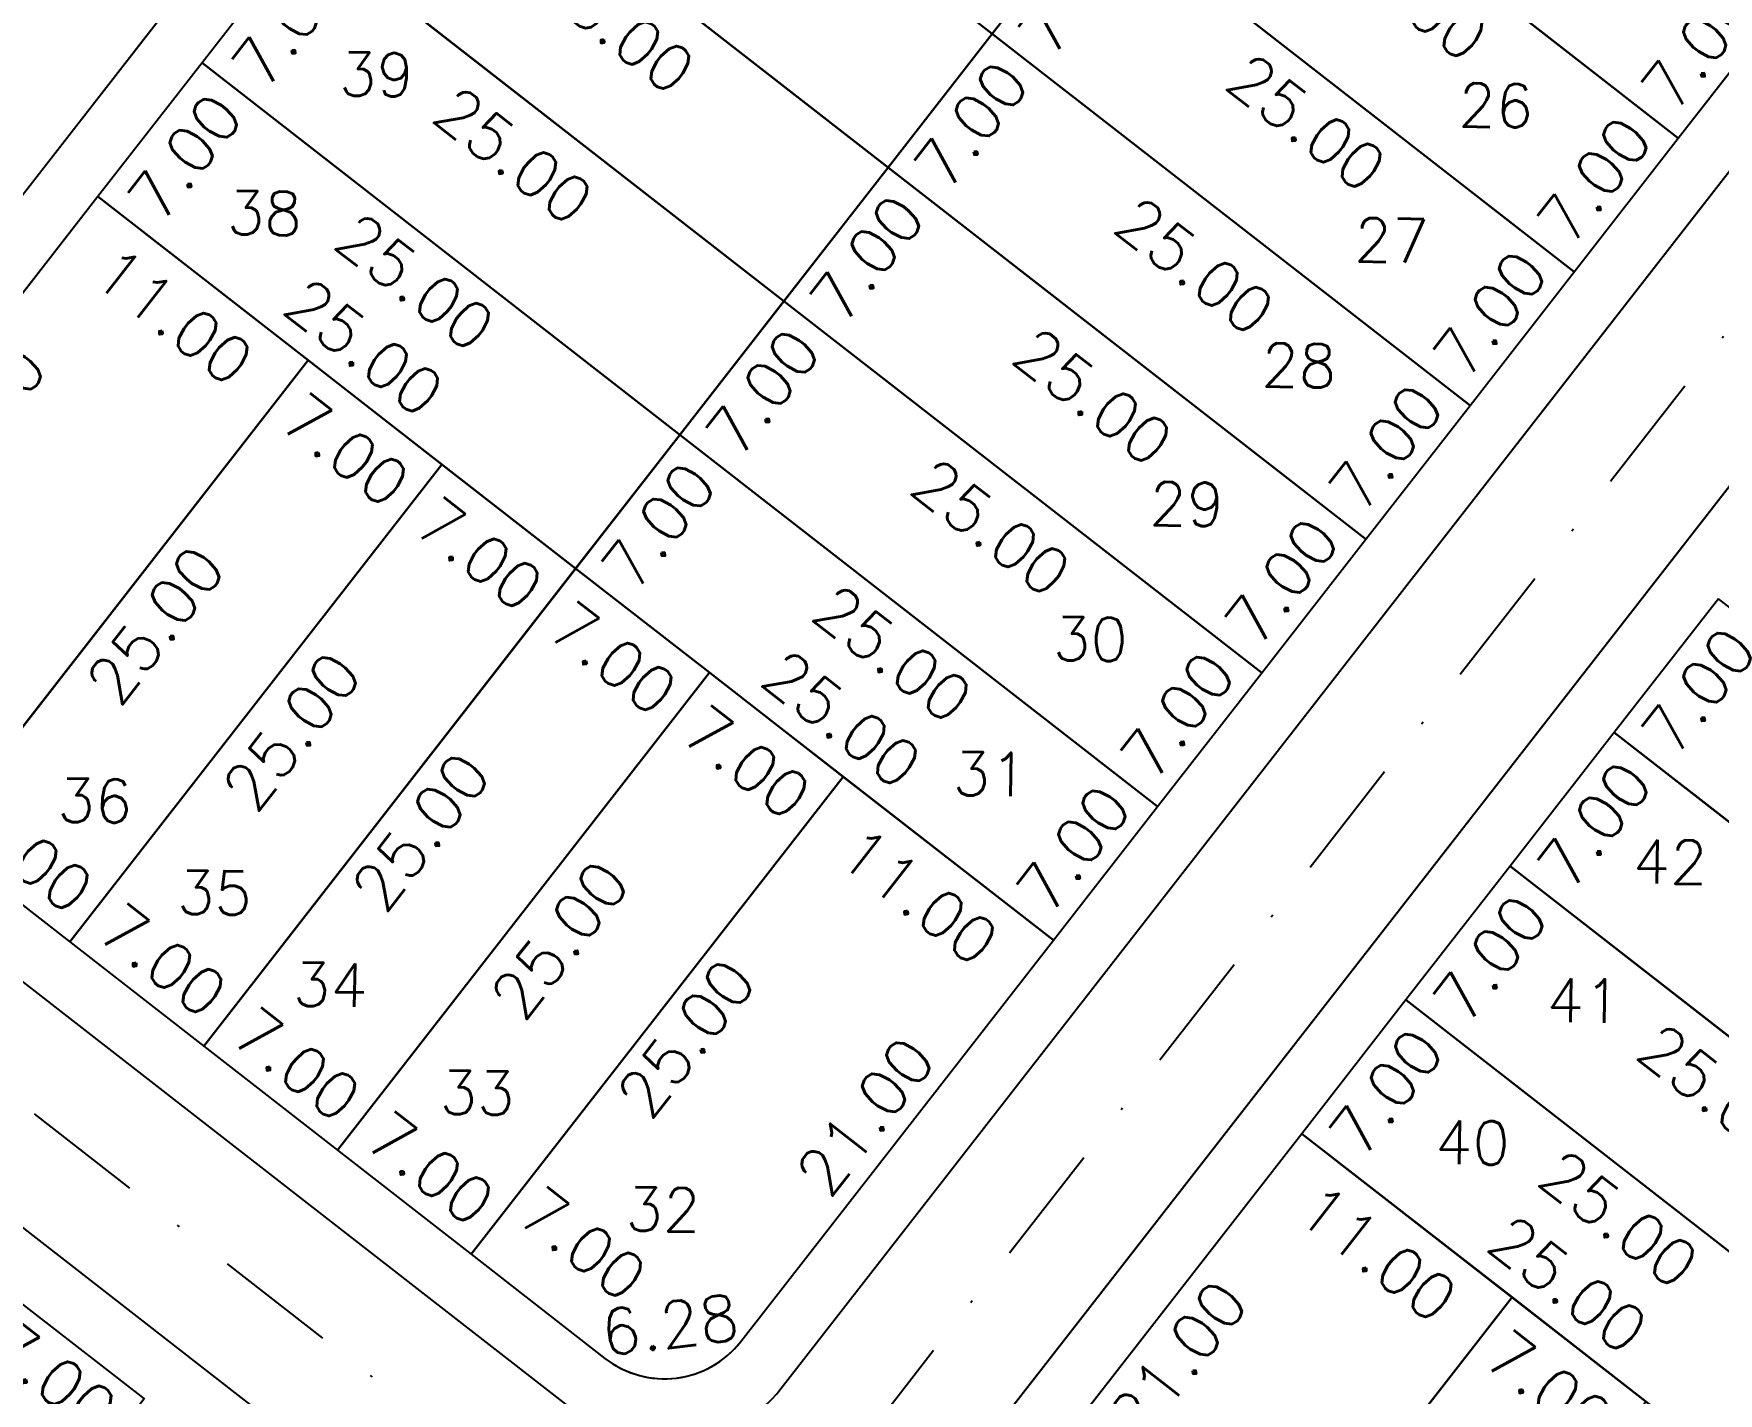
# Model space of a CAD drawing. Header units: millimetres. Extents: x -4430026 to 4783824, y 584 to 9593110.
# Drawn here: x 1955 to 2024.5, y 1164 to 1220.1 of the extents above; entities that cross this region are included whole.
import ezdxf
from ezdxf.enums import TextEntityAlignment as Align

# ---------------------------------------------------------------- set-up
doc = ezdxf.new("R2010")
doc.units = ezdxf.units.MM
doc.linetypes.add('CONTINUO', pattern=[0])
doc.linetypes.add('DASHDOT', pattern=[1, 0.5, -0.25, 0, -0.25])
for name, color, linetype in [('Calçada', 1, 'Continuous'), ('Cota', 8, 'Continuous'), ('Cota Curvas', 2, 'Continuous'), ('EIXO DAS VIAS', 252, 'DASHDOT'), ('Lotes', 2, 'Continuous'), ('Numero de lotes', 5, 'Continuous'), ('Área Verde Geral', 98, 'Continuous')]:
    doc.layers.add(name, color=color, linetype=linetype)
doc.styles.add('arcad1', font='romans.shx')
doc.styles.add('ROMANS', font='romans.shx')
doc.dimstyles.new('BOLA100', dxfattribs={"dimscale": 0, "dimtxt": 1.9, "dimasz": 0.18, "dimexe": 0.18, "dimexo": 0.063, "dimgap": 0, "dimtad": 1, "dimzin": 4, "dimdsep": 46, "dimtxsty": 'ROMANS', "dimcen": 0.09, "dimse1": 1, "dimse2": 1, "dimsd1": 1, "dimsd2": 1, "dimclrt": 256, "dimaunit": 1, "dimadec": 4, "dimazin": 0, "dimtfac": 1.2, "dimtix": 1, "dimtmove": 2, "dimatfit": 3, "dimfxl": 1, "dimtvp": 2, "dimtolj": 1, "dimtzin": 4, "dimarcsym": 0})

# ---------------------------------------------------------------- blocks, each defined once
blk = doc.blocks.new('*D2548')
at = {"layer": 'DEFPOINTS', "color": 0}
for p in [(2007.341, 1174.705), (2009.429, 1173.079), (1994.439, 1158.136)]:
    blk.add_point(p, dxfattribs=at)
at = {"layer": 'Cota', "insert": (2002.229, 1165.378), "char_height": 1.9, "attachment_point": 5, "rotation": 52.09358, "style": 'ROMANS'}
blk.add_mtext('\\A1;21.00', dxfattribs=at)
blk = doc.blocks.new('*D2549')
at = {"layer": 'DEFPOINTS', "color": 0}
for p in [(2016.02, 1167.947), (2018.14, 1166.296), (2000.66, 1148.221)]:
    blk.add_point(p, dxfattribs=at)
at = {"layer": 'Cota', "insert": (2009.711, 1157.017), "char_height": 1.9, "attachment_point": 5, "rotation": 52.09358, "style": 'ROMANS'}
blk.add_mtext('\\A1;25.00', dxfattribs=at)
blk = doc.blocks.new('*D2611')
at = {"layer": 'DEFPOINTS', "color": 0}
for p in [(2011.641, 1180.228), (2013.73, 1178.602), (2007.341, 1174.705)]:
    blk.add_point(p, dxfattribs=at)
at = {"layer": 'Cota', "insert": (2010.83, 1176.424), "char_height": 1.9, "attachment_point": 5, "rotation": 52.09358, "style": 'ROMANS'}
blk.add_mtext('\\A1;7.00', dxfattribs=at)
blk = doc.blocks.new('*D2612')
at = {"layer": 'DEFPOINTS', "color": 0}
for p in [(2015.942, 1185.751), (2018.03, 1184.125), (2011.641, 1180.228)]:
    blk.add_point(p, dxfattribs=at)
at = {"layer": 'Cota', "insert": (2015.13, 1181.947), "char_height": 1.9, "attachment_point": 5, "rotation": 52.09358, "style": 'ROMANS'}
blk.add_mtext('\\A1;7.00', dxfattribs=at)
blk = doc.blocks.new('*D2613')
at = {"layer": 'DEFPOINTS', "color": 0}
for p in [(2020.242, 1191.274), (2022.331, 1189.648), (2015.942, 1185.751)]:
    blk.add_point(p, dxfattribs=at)
at = {"layer": 'Cota', "insert": (2019.431, 1187.47), "char_height": 1.9, "attachment_point": 5, "rotation": 52.09358, "style": 'ROMANS'}
blk.add_mtext('\\A1;7.00', dxfattribs=at)
blk = doc.blocks.new('*D2614')
at = {"layer": 'DEFPOINTS', "color": 0}
for p in [(2024.543, 1196.797), (2026.631, 1195.171), (2020.242, 1191.274)]:
    blk.add_point(p, dxfattribs=at)
at = {"layer": 'Cota', "insert": (2023.732, 1192.993), "char_height": 1.9, "attachment_point": 5, "rotation": 52.09358, "style": 'ROMANS'}
blk.add_mtext('\\A1;7.00', dxfattribs=at)
blk = doc.blocks.new('*D2666')
at = {"layer": 'DEFPOINTS', "color": 0}
for p in [(1954.012, 1168.069), (1956.245, 1166.33), (1938.652, 1148.343)]:
    blk.add_point(p, dxfattribs=at)
at = {"layer": 'Cota', "insert": (1947.815, 1157.051), "char_height": 1.9, "attachment_point": 5, "rotation": 52.09358, "style": 'ROMANS'}
blk.add_mtext('\\A1;25.00', dxfattribs=at)
blk = doc.blocks.new('*D2681')
at = {"layer": 'DEFPOINTS', "color": 0}
for p in [(1957.633, 1213.411), (1959.83, 1211.7), (1944.731, 1196.841)]:
    blk.add_point(p, dxfattribs=at)
at = {"layer": 'Cota', "insert": (1952.629, 1203.999), "char_height": 1.9, "attachment_point": 5, "rotation": 52.09358, "style": 'ROMANS'}
blk.add_mtext('\\A1;21.00', dxfattribs=at)
blk = doc.blocks.new('*D2682')
at = {"layer": 'DEFPOINTS', "color": 0}
for p in [(1966.312, 1206.652), (1968.433, 1205.001), (1950.952, 1186.927)]:
    blk.add_point(p, dxfattribs=at)
at = {"layer": 'Cota', "insert": (1960.004, 1195.722), "char_height": 1.9, "attachment_point": 5, "rotation": 52.09358, "style": 'ROMANS'}
blk.add_mtext('\\A1;25.00', dxfattribs=at)
blk = doc.blocks.new('*D2683')
at = {"layer": 'DEFPOINTS', "color": 0}
for p in [(1971.835, 1202.352), (1974.066, 1200.615), (1956.476, 1182.626)]:
    blk.add_point(p, dxfattribs=at)
at = {"layer": 'Cota', "insert": (1965.637, 1191.336), "char_height": 1.9, "attachment_point": 5, "rotation": 52.09358, "style": 'ROMANS'}
blk.add_mtext('\\A1;25.00', dxfattribs=at)
blk = doc.blocks.new('*D2684')
at = {"layer": 'DEFPOINTS', "color": 0}
for p in [(1977.358, 1198.051), (1979.392, 1196.468), (1961.999, 1178.326)]:
    blk.add_point(p, dxfattribs=at)
at = {"layer": 'Cota', "insert": (1970.962, 1187.189), "char_height": 1.9, "attachment_point": 5, "rotation": 52.09358, "style": 'ROMANS'}
blk.add_mtext('\\A1;25.00', dxfattribs=at)
blk = doc.blocks.new('*D2685')
at = {"layer": 'DEFPOINTS', "color": 0}
for p in [(1982.881, 1193.751), (1985.127, 1192.002), (1967.522, 1174.025)]:
    blk.add_point(p, dxfattribs=at)
at = {"layer": 'Cota', "insert": (1976.698, 1182.723), "char_height": 1.9, "attachment_point": 5, "rotation": 52.09358, "style": 'ROMANS'}
blk.add_mtext('\\A1;25.00', dxfattribs=at)
blk = doc.blocks.new('*D2686')
at = {"layer": 'DEFPOINTS', "color": 0}
for p in [(1988.404, 1189.45), (1990.35, 1187.934), (1973.045, 1169.725)]:
    blk.add_point(p, dxfattribs=at)
at = {"layer": 'Cota', "insert": (1981.921, 1178.655), "char_height": 1.9, "attachment_point": 5, "rotation": 52.09358, "style": 'ROMANS'}
blk.add_mtext('\\A1;25.00', dxfattribs=at)
blk = doc.blocks.new('*D2687')
at = {"layer": 'DEFPOINTS', "color": 0}
for p in [(1996.52, 1183.131), (1997.083, 1182.692), (1984.181, 1166.123)]:
    blk.add_point(p, dxfattribs=at)
at = {"layer": 'Cota', "insert": (1989.319, 1175.43), "char_height": 1.9, "attachment_point": 5, "rotation": 52.09358, "style": 'ROMANS'}
blk.add_mtext('\\A1;21.00', dxfattribs=at)
blk = doc.blocks.new('*D2688')
at = {"layer": 'DEFPOINTS', "color": 0}
for p in [(2000.821, 1188.654), (2001.384, 1188.215), (1997.083, 1182.692)]:
    blk.add_point(p, dxfattribs=at)
at = {"layer": 'Cota', "insert": (1997.921, 1186.476), "char_height": 1.9, "attachment_point": 5, "rotation": 52.09358, "style": 'ROMANS'}
blk.add_mtext('\\A1;7.00', dxfattribs=at)
blk = doc.blocks.new('*D2689')
at = {"layer": 'DEFPOINTS', "color": 0}
for p in [(2005.121, 1194.177), (2005.685, 1193.738), (2001.384, 1188.215)]:
    blk.add_point(p, dxfattribs=at)
at = {"layer": 'Cota', "insert": (2002.221, 1191.999), "char_height": 1.9, "attachment_point": 5, "rotation": 52.09358, "style": 'ROMANS'}
blk.add_mtext('\\A1;7.00', dxfattribs=at)
blk = doc.blocks.new('*D2690')
at = {"layer": 'DEFPOINTS', "color": 0}
for p in [(2009.422, 1199.7), (2009.985, 1199.261), (2005.685, 1193.738)]:
    blk.add_point(p, dxfattribs=at)
at = {"layer": 'Cota', "insert": (2006.522, 1197.522), "char_height": 1.9, "attachment_point": 5, "rotation": 52.09358, "style": 'ROMANS'}
blk.add_mtext('\\A1;7.00', dxfattribs=at)
blk = doc.blocks.new('*D2691')
at = {"layer": 'DEFPOINTS', "color": 0}
for p in [(2013.722, 1205.223), (2014.286, 1204.784), (2009.985, 1199.261)]:
    blk.add_point(p, dxfattribs=at)
at = {"layer": 'Cota', "insert": (2010.823, 1203.045), "char_height": 1.9, "attachment_point": 5, "rotation": 52.09358, "style": 'ROMANS'}
blk.add_mtext('\\A1;7.00', dxfattribs=at)
blk = doc.blocks.new('*D2692')
at = {"layer": 'DEFPOINTS', "color": 0}
for p in [(2018.023, 1210.746), (2018.586, 1210.307), (2014.286, 1204.784)]:
    blk.add_point(p, dxfattribs=at)
at = {"layer": 'Cota', "insert": (2015.123, 1208.568), "char_height": 1.9, "attachment_point": 5, "rotation": 52.09358, "style": 'ROMANS'}
blk.add_mtext('\\A1;7.00', dxfattribs=at)
blk = doc.blocks.new('*D2693')
at = {"layer": 'DEFPOINTS', "color": 0}
for p in [(2022.324, 1216.269), (2022.887, 1215.83), (2018.586, 1210.307)]:
    blk.add_point(p, dxfattribs=at)
at = {"layer": 'Cota', "insert": (2019.424, 1214.091), "char_height": 1.9, "attachment_point": 5, "rotation": 52.09358, "style": 'ROMANS'}
blk.add_mtext('\\A1;7.00', dxfattribs=at)
blk = doc.blocks.new('*D2694')
at = {"layer": 'DEFPOINTS', "color": 0}
for p in [(2026.624, 1221.792), (2027.188, 1221.354), (2022.887, 1215.83)]:
    blk.add_point(p, dxfattribs=at)
at = {"layer": 'Cota', "insert": (2023.724, 1219.614), "char_height": 1.9, "attachment_point": 5, "rotation": 52.09358, "style": 'ROMANS'}
blk.add_mtext('\\A1;7.00', dxfattribs=at)
blk = doc.blocks.new('*D2713')
at = {"layer": 'DEFPOINTS', "color": 0}
for p in [(1981.659, 1203.574), (1983.692, 1201.991), (1977.358, 1198.051)]:
    blk.add_point(p, dxfattribs=at)
at = {"layer": 'Cota', "insert": (1980.792, 1199.813), "char_height": 1.9, "attachment_point": 5, "rotation": 52.09358, "style": 'ROMANS'}
blk.add_mtext('\\A1;7.00', dxfattribs=at)
blk = doc.blocks.new('*D2714')
at = {"layer": 'DEFPOINTS', "color": 0}
for p in [(1985.959, 1209.097), (1987.993, 1207.514), (1981.659, 1203.574)]:
    blk.add_point(p, dxfattribs=at)
at = {"layer": 'Cota', "insert": (1985.093, 1205.336), "char_height": 1.9, "attachment_point": 5, "rotation": 52.09358, "style": 'ROMANS'}
blk.add_mtext('\\A1;7.00', dxfattribs=at)
blk = doc.blocks.new('*D2715')
at = {"layer": 'DEFPOINTS', "color": 0}
for p in [(1990.26, 1214.621), (1992.293, 1213.037), (1985.959, 1209.097)]:
    blk.add_point(p, dxfattribs=at)
at = {"layer": 'Cota', "insert": (1989.394, 1210.859), "char_height": 1.9, "attachment_point": 5, "rotation": 52.09358, "style": 'ROMANS'}
blk.add_mtext('\\A1;7.00', dxfattribs=at)
blk = doc.blocks.new('*D2716')
at = {"layer": 'DEFPOINTS', "color": 0}
for p in [(1994.56, 1220.144), (1996.594, 1218.56), (1990.26, 1214.621)]:
    blk.add_point(p, dxfattribs=at)
at = {"layer": 'Cota', "insert": (1993.694, 1216.382), "char_height": 1.9, "attachment_point": 5, "rotation": 52.09358, "style": 'ROMANS'}
blk.add_mtext('\\A1;7.00', dxfattribs=at)
blk = doc.blocks.new('*D2717')
at = {"layer": 'DEFPOINTS', "color": 0}
for p in [(1998.861, 1225.667), (2000.895, 1224.083), (1994.56, 1220.144)]:
    blk.add_point(p, dxfattribs=at)
at = {"layer": 'Cota', "insert": (1997.995, 1221.905), "char_height": 1.9, "attachment_point": 5, "rotation": 52.09358, "style": 'ROMANS'}
blk.add_mtext('\\A1;7.00', dxfattribs=at)
blk = doc.blocks.new('*D2739')
at = {"layer": 'DEFPOINTS', "color": 0}
for p in [(1961.933, 1218.934), (1964.13, 1217.223), (1957.633, 1213.411)]:
    blk.add_point(p, dxfattribs=at)
at = {"layer": 'Cota', "insert": (1961.23, 1215.045), "char_height": 1.9, "attachment_point": 5, "rotation": 52.09358, "style": 'ROMANS'}
blk.add_mtext('\\A1;7.00', dxfattribs=at)
blk = doc.blocks.new('*D2740')
at = {"layer": 'DEFPOINTS', "color": 0}
for p in [(1966.234, 1224.457), (1968.431, 1222.746), (1961.933, 1218.934)]:
    blk.add_point(p, dxfattribs=at)
at = {"layer": 'Cota', "insert": (1965.531, 1220.568), "char_height": 1.9, "attachment_point": 5, "rotation": 52.09358, "style": 'ROMANS'}
blk.add_mtext('\\A1;7.00', dxfattribs=at)
blk = doc.blocks.new('*D2929')
at = {"layer": 'DEFPOINTS', "color": 0}
for p in [(1954.012, 1168.069), (1959.535, 1163.768), (1957.968, 1161.756)]:
    blk.add_point(p, dxfattribs=at)
at = {"layer": 'Cota', "insert": (1955.79, 1164.656), "char_height": 1.9, "attachment_point": 5, "rotation": 322.09358, "style": 'ROMANS'}
blk.add_mtext('\\A1;7.00', dxfattribs=at)
blk = doc.blocks.new('*D3899')
at = {"layer": 'DEFPOINTS', "color": 0}
for p in [(1968.021, 1174.667), (1967.522, 1174.025), (1973.045, 1169.725)]:
    blk.add_point(p, dxfattribs=at)
at = {"layer": 'Cota', "insert": (1971.367, 1173.266), "char_height": 1.9, "attachment_point": 5, "rotation": 322.09358, "style": 'ROMANS'}
blk.add_mtext('\\A1;7.00', dxfattribs=at)
blk = doc.blocks.new('*D3900')
at = {"layer": 'DEFPOINTS', "color": 0}
for p in [(1961.999, 1178.326), (1962.498, 1178.967), (1967.522, 1174.025)]:
    blk.add_point(p, dxfattribs=at)
at = {"layer": 'Cota', "insert": (1965.843, 1177.567), "char_height": 1.9, "attachment_point": 5, "rotation": 322.09358, "style": 'ROMANS'}
blk.add_mtext('\\A1;7.00', dxfattribs=at)
blk = doc.blocks.new('*D3901')
at = {"layer": 'DEFPOINTS', "color": 0}
for p in [(1956.975, 1183.268), (1956.476, 1182.626), (1961.999, 1178.326)]:
    blk.add_point(p, dxfattribs=at)
at = {"layer": 'Cota', "insert": (1960.32, 1181.867), "char_height": 1.9, "attachment_point": 5, "rotation": 322.09358, "style": 'ROMANS'}
blk.add_mtext('\\A1;7.00', dxfattribs=at)
blk = doc.blocks.new('*D3902')
at = {"layer": 'DEFPOINTS', "color": 0}
for p in [(1951.452, 1187.569), (1950.952, 1186.927), (1956.476, 1182.626)]:
    blk.add_point(p, dxfattribs=at)
at = {"layer": 'Cota', "insert": (1954.797, 1186.168), "char_height": 1.9, "attachment_point": 5, "rotation": 322.09358, "style": 'ROMANS'}
blk.add_mtext('\\A1;7.00', dxfattribs=at)
blk = doc.blocks.new('*D3918')
at = {"layer": 'DEFPOINTS', "color": 0}
for p in [(2016.02, 1167.947), (2014.224, 1165.64), (2021.543, 1163.646)]:
    blk.add_point(p, dxfattribs=at)
at = {"layer": 'Cota', "insert": (2017.569, 1164.239), "char_height": 1.9, "attachment_point": 5, "rotation": 322.09358, "style": 'ROMANS'}
blk.add_mtext('\\A1;7.00', dxfattribs=at)
blk = doc.blocks.new('*D3919')
at = {"layer": 'DEFPOINTS', "color": 0}
for p in [(2007.341, 1174.705), (2005.544, 1172.398), (2016.02, 1167.947)]:
    blk.add_point(p, dxfattribs=at)
at = {"layer": 'Cota', "insert": (2010.468, 1169.769), "char_height": 1.9, "attachment_point": 5, "rotation": 322.09358, "style": 'ROMANS'}
blk.add_mtext('\\A1;11.00', dxfattribs=at)
blk = doc.blocks.new('*D3920')
at = {"layer": 'DEFPOINTS', "color": 0}
for p in [(1988.404, 1189.45), (1986.608, 1187.143), (1997.083, 1182.692)]:
    blk.add_point(p, dxfattribs=at)
at = {"layer": 'Cota', "insert": (1991.531, 1184.514), "char_height": 1.9, "attachment_point": 5, "rotation": 322.09358, "style": 'ROMANS'}
blk.add_mtext('\\A1;11.00', dxfattribs=at)
blk = doc.blocks.new('*D3921')
at = {"layer": 'DEFPOINTS', "color": 0}
for p in [(1982.881, 1193.751), (1981.085, 1191.444), (1988.404, 1189.45)]:
    blk.add_point(p, dxfattribs=at)
at = {"layer": 'Cota', "insert": (1984.43, 1190.043), "char_height": 1.9, "attachment_point": 5, "rotation": 322.09358, "style": 'ROMANS'}
blk.add_mtext('\\A1;7.00', dxfattribs=at)
blk = doc.blocks.new('*D3922')
at = {"layer": 'DEFPOINTS', "color": 0}
for p in [(1977.358, 1198.051), (1975.562, 1195.744), (1982.881, 1193.751)]:
    blk.add_point(p, dxfattribs=at)
at = {"layer": 'Cota', "insert": (1978.907, 1194.344), "char_height": 1.9, "attachment_point": 5, "rotation": 322.09358, "style": 'ROMANS'}
blk.add_mtext('\\A1;7.00', dxfattribs=at)
blk = doc.blocks.new('*D3923')
at = {"layer": 'DEFPOINTS', "color": 0}
for p in [(1971.835, 1202.352), (1970.039, 1200.045), (1977.358, 1198.051)]:
    blk.add_point(p, dxfattribs=at)
at = {"layer": 'Cota', "insert": (1973.384, 1198.644), "char_height": 1.9, "attachment_point": 5, "rotation": 322.09358, "style": 'ROMANS'}
blk.add_mtext('\\A1;7.00', dxfattribs=at)
blk = doc.blocks.new('*D3924')
at = {"layer": 'DEFPOINTS', "color": 0}
for p in [(1966.312, 1206.652), (1964.516, 1204.346), (1971.835, 1202.352)]:
    blk.add_point(p, dxfattribs=at)
at = {"layer": 'Cota', "insert": (1967.861, 1202.945), "char_height": 1.9, "attachment_point": 5, "rotation": 322.09358, "style": 'ROMANS'}
blk.add_mtext('\\A1;7.00', dxfattribs=at)
blk = doc.blocks.new('*D3925')
at = {"layer": 'DEFPOINTS', "color": 0}
for p in [(1957.633, 1213.411), (1955.836, 1211.104), (1966.312, 1206.652)]:
    blk.add_point(p, dxfattribs=at)
at = {"layer": 'Cota', "insert": (1960.76, 1208.474), "char_height": 1.9, "attachment_point": 5, "rotation": 322.09358, "style": 'ROMANS'}
blk.add_mtext('\\A1;11.00', dxfattribs=at)
blk = doc.blocks.new('*D3934')
at = {"layer": 'DEFPOINTS', "color": 0}
for p in [(2007.888, 1175.408), (2007.341, 1174.705), (2027.066, 1159.346)]:
    blk.add_point(p, dxfattribs=at)
at = {"layer": 'Cota', "insert": (2018.334, 1168.478), "char_height": 1.9, "attachment_point": 5, "rotation": 322.09358, "style": 'ROMANS'}
blk.add_mtext('\\A1;25.00', dxfattribs=at)
blk = doc.blocks.new('*D3935')
at = {"layer": 'DEFPOINTS', "color": 0}
for p in [(1977.905, 1198.754), (1977.358, 1198.051), (1997.083, 1182.692)]:
    blk.add_point(p, dxfattribs=at)
at = {"layer": 'Cota', "insert": (1988.352, 1191.824), "char_height": 1.9, "attachment_point": 5, "rotation": 322.09358, "style": 'ROMANS'}
blk.add_mtext('\\A1;25.00', dxfattribs=at)
blk = doc.blocks.new('*D3936')
at = {"layer": 'DEFPOINTS', "color": 0}
for p in [(1958.18, 1214.114), (1957.633, 1213.411), (1977.358, 1198.051)]:
    blk.add_point(p, dxfattribs=at)
at = {"layer": 'Cota', "insert": (1968.626, 1207.184), "char_height": 1.9, "attachment_point": 5, "rotation": 322.09358, "style": 'ROMANS'}
blk.add_mtext('\\A1;25.00', dxfattribs=at)
blk = doc.blocks.new('*D3941')
at = {"layer": 'DEFPOINTS', "color": 0}
for p in [(2011.641, 1180.228), (2009.989, 1178.107), (2031.367, 1164.869)]:
    blk.add_point(p, dxfattribs=at)
at = {"layer": 'Cota', "insert": (2020.436, 1171.177), "char_height": 1.9, "attachment_point": 5, "rotation": 322.09358, "style": 'ROMANS'}
blk.add_mtext('\\A1;25.00', dxfattribs=at)
blk = doc.blocks.new('*D3942')
at = {"layer": 'DEFPOINTS', "color": 0}
for p in [(1981.659, 1203.574), (1980.007, 1201.453), (2001.384, 1188.215)]:
    blk.add_point(p, dxfattribs=at)
at = {"layer": 'Cota', "insert": (1990.453, 1194.523), "char_height": 1.9, "attachment_point": 5, "rotation": 322.09358, "style": 'ROMANS'}
blk.add_mtext('\\A1;25.00', dxfattribs=at)
blk = doc.blocks.new('*D3943')
at = {"layer": 'DEFPOINTS', "color": 0}
for p in [(1961.933, 1218.934), (1960.281, 1216.812), (1981.659, 1203.574)]:
    blk.add_point(p, dxfattribs=at)
at = {"layer": 'Cota', "insert": (1970.728, 1209.882), "char_height": 1.9, "attachment_point": 5, "rotation": 322.09358, "style": 'ROMANS'}
blk.add_mtext('\\A1;25.00', dxfattribs=at)
blk = doc.blocks.new('*D3948')
at = {"layer": 'DEFPOINTS', "color": 0}
for p in [(2015.942, 1185.751), (2014.056, 1183.329), (2035.667, 1170.392)]:
    blk.add_point(p, dxfattribs=at)
at = {"layer": 'Cota', "insert": (2024.502, 1176.399), "char_height": 1.9, "attachment_point": 5, "rotation": 322.09358, "style": 'ROMANS'}
blk.add_mtext('\\A1;25.00', dxfattribs=at)
blk = doc.blocks.new('*D3949')
at = {"layer": 'DEFPOINTS', "color": 0}
for p in [(1985.959, 1209.097), (1984.073, 1206.675), (2005.685, 1193.738)]:
    blk.add_point(p, dxfattribs=at)
at = {"layer": 'Cota', "insert": (1994.52, 1199.745), "char_height": 1.9, "attachment_point": 5, "rotation": 322.09358, "style": 'ROMANS'}
blk.add_mtext('\\A1;25.00', dxfattribs=at)
blk = doc.blocks.new('*D3950')
at = {"layer": 'DEFPOINTS', "color": 0}
for p in [(1966.234, 1224.457), (1964.348, 1222.035), (1985.959, 1209.097)]:
    blk.add_point(p, dxfattribs=at)
at = {"layer": 'Cota', "insert": (1974.794, 1215.105), "char_height": 1.9, "attachment_point": 5, "rotation": 322.09358, "style": 'ROMANS'}
blk.add_mtext('\\A1;25.00', dxfattribs=at)
blk = doc.blocks.new('*D3955')
at = {"layer": 'DEFPOINTS', "color": 0}
for p in [(2020.242, 1191.274), (2018.26, 1188.728), (2039.968, 1175.915)]:
    blk.add_point(p, dxfattribs=at)
at = {"layer": 'Cota', "insert": (2028.706, 1181.798), "char_height": 1.9, "attachment_point": 5, "rotation": 322.09358, "style": 'ROMANS'}
blk.add_mtext('\\A1;25.00', dxfattribs=at)
blk = doc.blocks.new('*D3956')
at = {"layer": 'DEFPOINTS', "color": 0}
for p in [(1990.26, 1214.621), (1988.277, 1212.074), (2009.985, 1199.261)]:
    blk.add_point(p, dxfattribs=at)
at = {"layer": 'Cota', "insert": (1998.724, 1205.144), "char_height": 1.9, "attachment_point": 5, "rotation": 322.09358, "style": 'ROMANS'}
blk.add_mtext('\\A1;25.00', dxfattribs=at)
blk = doc.blocks.new('*D3957')
at = {"layer": 'DEFPOINTS', "color": 0}
for p in [(1970.534, 1229.98), (1968.552, 1227.434), (1990.26, 1214.621)]:
    blk.add_point(p, dxfattribs=at)
at = {"layer": 'Cota', "insert": (1978.998, 1220.504), "char_height": 1.9, "attachment_point": 5, "rotation": 322.09358, "style": 'ROMANS'}
blk.add_mtext('\\A1;25.00', dxfattribs=at)
blk = doc.blocks.new('*D3962')
at = {"layer": 'DEFPOINTS', "color": 0}
for p in [(2024.543, 1196.797), (2022.464, 1194.127), (2044.268, 1181.438)]:
    blk.add_point(p, dxfattribs=at)
at = {"layer": 'Cota', "insert": (2032.91, 1187.197), "char_height": 1.9, "attachment_point": 5, "rotation": 322.09358, "style": 'ROMANS'}
blk.add_mtext('\\A1;25.00', dxfattribs=at)
blk = doc.blocks.new('*D3963')
at = {"layer": 'DEFPOINTS', "color": 0}
for p in [(1994.56, 1220.144), (1992.481, 1217.473), (2014.286, 1204.784)]:
    blk.add_point(p, dxfattribs=at)
at = {"layer": 'Cota', "insert": (2002.927, 1210.543), "char_height": 1.9, "attachment_point": 5, "rotation": 322.09358, "style": 'ROMANS'}
blk.add_mtext('\\A1;25.00', dxfattribs=at)
blk = doc.blocks.new('*D3970')
at = {"layer": 'DEFPOINTS', "color": 0}
for p in [(1998.861, 1225.667), (1997.092, 1223.394), (2018.586, 1210.307)]:
    blk.add_point(p, dxfattribs=at)
at = {"layer": 'Cota', "insert": (2007.538, 1216.464), "char_height": 1.9, "attachment_point": 5, "rotation": 322.09358, "style": 'ROMANS'}
blk.add_mtext('\\A1;25.00', dxfattribs=at)
blk = doc.blocks.new('*D3977')
at = {"layer": 'DEFPOINTS', "color": 0}
for p in [(2003.162, 1231.19), (2001.296, 1228.793), (2022.887, 1215.83)]:
    blk.add_point(p, dxfattribs=at)
at = {"layer": 'Cota', "insert": (2011.742, 1221.863), "char_height": 1.9, "attachment_point": 5, "rotation": 322.09358, "style": 'ROMANS'}
blk.add_mtext('\\A1;25.00', dxfattribs=at)
blk = doc.blocks.new('*D7365')
at = {"layer": 'DEFPOINTS', "color": 0}
for p in [(1974.304, 1171.553), (1973.805, 1170.912), (1979.328, 1166.611)]:
    blk.add_point(p, dxfattribs=at)
at = {"layer": 'Cota', "insert": (1977.65, 1170.153), "char_height": 1.9, "attachment_point": 5, "rotation": 322.09358, "style": 'ROMANS'}
blk.add_mtext('\\A1;7.00', dxfattribs=at)

msp = doc.modelspace()

# ---------------------------------------------------------------- hatches: boundary and pattern name
at = {"layer": 'Área Verde Geral'}
h = msp.add_hatch(dxfattribs=at)
h.set_pattern_fill('ANSI37', color=256, scale=0.3, angle=24.82082, style=0)
h.set_pattern_definition([(69.82082076, (-350710.31295, -9590084.73025), (-0.894034063135, 0.32857167248), []), (159.82082076, (-350710.31295, -9590084.73025), (-0.32857167248, -0.894034063135), [])])
edge = h.paths.add_edge_path()
edge.add_arc((1861.562, 1234.994), 4, 359.70531, 412.09358)
edge.add_line((1864.02, 1238.15), (1765.654, 1314.743))
edge.add_arc((1739.476, 1280.231), 43.318, 52.8195, 53.53387)
edge.add_arc((1741.08, 1283.174), 40, 52.09358, 52.87597, ccw=False)
edge.add_arc((1741.08, 1283.174), 40, 52.09358, 52.87597)
edge.add_arc((1739.476, 1280.231), 43.318, 53.53387, 69.28578)
edge.add_arc((1741.08, 1283.174), 40, 69.94368, 89.93581)
edge.add_arc((1741.601, 1286.125), 37.052, 90.70851, 90.7367, ccw=False)
edge.add_line((1741.143, 1323.174), (1697.985, 1323.396))
edge.add_line((1697.985, 1323.396), (1694.053, 1315.273))
edge.add_line((1694.053, 1315.273), (1807.75, 1178.603))
edge.add_line((1807.75, 1178.603), (1894.98, 896.706))
edge.add_line((1894.98, 896.706), (1950.571, 824.298))
edge.add_line((1950.571, 824.298), (2017.449, 783.626))
edge.add_line((2017.449, 783.626), (2115.572, 797.537))
edge.add_line((2115.572, 797.537), (2114.466, 803.658))
edge.add_arc((2002.777, 783.463), 113.5, 10.24925, 52.09372)
edge.add_line((2072.508, 873.016), (2072.508, 873.016))
edge.add_line((2072.508, 873.016), (1944.686, 972.546))
edge.add_arc((2071.554, 1135.477), 206.5, 185.8906, 232.09358, ccw=False)
edge.add_arc((2071.553, 1135.486), 206.5, 179.70531, 185.89309, ccw=False)
edge.add_line((1865.056, 1136.548), (1865.562, 1234.973))

# ---------------------------------------------------------------- linework, layer by layer
at = {"layer": 'Calçada', "lineweight": -3}
for p, q in [((2076.01, 1369.508), (1942.451, 1197.983)), ((2076.01, 1369.508), (1942.451, 1197.983)), ((1985.847, 1164.192), (2128.008, 1346.764)), ((1985.847, 1164.192), (2128.008, 1346.764)), ((2137.388, 1345.789), (1992.159, 1159.277)), ((2137.388, 1345.789), (1992.159, 1159.277))]:
    msp.add_line(p, q, dxfattribs=at)
for points in [[(2128.008, 1346.764, 0.494649), (2125.582, 1355.988, 0.024068), (2082.51, 1371.556, 0.311503), (2076.01, 1369.508), (1942.451, 1197.983, 0.414214), (1943.499, 1189.562), (1977.427, 1163.144, 0.414214), (1985.847, 1164.192)], [(2128.008, 1346.764, 0.494649), (2125.582, 1355.988, 0.024068), (2082.51, 1371.556, 0.311503), (2076.01, 1369.508), (1942.451, 1197.983, 0.414214), (1943.499, 1189.562), (1977.427, 1163.144, 0.414214), (1985.847, 1164.192)], [(2185.49, 1318.042, 0.452766), (2183.798, 1326.9, 0.023245), (2144.671, 1347.534, 0.350372), (2137.388, 1345.789), (1992.159, 1159.277, 0.414214), (1993.207, 1150.857), (2027.134, 1124.439, 0.414214), (2035.555, 1125.487)], [(2185.49, 1318.042, 0.452766), (2183.798, 1326.9, 0.023245), (2144.671, 1347.534, 0.350372), (2137.388, 1345.789), (1992.159, 1159.277, 0.414214), (1993.207, 1150.857), (2027.134, 1124.439, 0.414214), (2035.555, 1125.487)], [(1973.559, 1148.412, 0.414214), (1972.512, 1156.832), (1938.584, 1183.25, 0.414214), (1930.164, 1182.202), (1878.289, 1115.582, 0.199075), (1877.07, 1111.151, 0.071049), (1891.655, 1057.682, 0.569859), (1901.896, 1056.377)], [(1973.559, 1148.412, 0.414214), (1972.512, 1156.832), (1938.584, 1183.25, 0.414214), (1930.164, 1182.202), (1878.289, 1115.582, 0.199075), (1877.07, 1111.151, 0.071049), (1891.655, 1057.682, 0.569859), (1901.896, 1056.377)]]:
    msp.add_lwpolyline(points, format="xyb", close=True, dxfattribs=at)
at = {"layer": 'EIXO DAS VIAS', "ltscale": 10}
for q in [(2139.098, 1354.495, 103.708), (1933.151, 1192.55, 103.708)]:
    msp.add_line((1982.859, 1153.844, 103.708), q, dxfattribs=at)
at = {"layer": 'Lotes', "lineweight": -3}
for p, q in [((1961.999, 1178.326), (2100.745, 1356.512)), ((2022.887, 1215.83), (1983.436, 1246.549)), ((2018.586, 1210.307), (1979.136, 1241.026)), ((2014.286, 1204.784), (1974.835, 1235.503)), ((2009.985, 1199.261), (1970.534, 1229.98)), ((2005.685, 1193.738), (1966.234, 1224.457)), ((2001.384, 1188.215), (1961.933, 1218.934)), ((1997.083, 1182.692), (1957.633, 1213.411)), ((1966.312, 1206.652), (1950.952, 1186.927)), ((1971.835, 1202.352), (1956.476, 1182.626)), ((1982.881, 1193.751), (1967.522, 1174.025)), ((2059.693, 1160.556), (2020.242, 1191.274)), ((1988.404, 1189.45), (1973.045, 1169.725)), ((2055.393, 1155.033), (2015.942, 1185.751)), ((2051.092, 1149.509), (2011.641, 1180.228)), ((2046.791, 1143.986), (2007.341, 1174.705)), ((2016.02, 1167.947), (2000.66, 1148.221))]:
    msp.add_line(p, q, dxfattribs=at)
at = {"layer": 'Lotes', "linetype": 'CONTINUO', "lineweight": -3}
for p, q in [((2022.887, 1215.83), (2003.162, 1231.19)), ((2003.162, 1231.19), (2022.887, 1215.83)), ((1990.26, 1214.621), (1970.534, 1229.98)), ((1970.534, 1229.98), (1990.26, 1214.621)), ((2018.586, 1210.307), (1998.861, 1225.667)), ((1998.861, 1225.667), (2018.586, 1210.307)), ((1966.234, 1224.457), (1961.933, 1218.934)), ((1985.959, 1209.097), (1966.234, 1224.457)), ((1966.234, 1224.457), (1985.959, 1209.097)), ((2022.887, 1215.83), (2027.188, 1221.354)), ((1994.56, 1220.144), (1990.26, 1214.621)), ((1990.26, 1214.621), (1994.56, 1220.144)), ((2014.286, 1204.784), (1994.56, 1220.144)), ((1994.56, 1220.144), (2014.286, 1204.784)), ((1961.933, 1218.934), (1957.633, 1213.411)), ((1981.659, 1203.574), (1961.933, 1218.934)), ((1961.933, 1218.934), (1981.659, 1203.574)), ((2018.586, 1210.307), (2022.887, 1215.83)), ((1990.26, 1214.621), (1985.959, 1209.097)), ((1985.959, 1209.097), (1990.26, 1214.621)), ((2009.985, 1199.261), (1990.26, 1214.621)), ((1990.26, 1214.621), (2009.985, 1199.261)), ((1957.633, 1213.411), (1944.731, 1196.841)), ((1966.312, 1206.652), (1957.633, 1213.411)), ((1957.633, 1213.411), (1977.358, 1198.051)), ((2014.286, 1204.784), (2018.586, 1210.307)), ((1985.959, 1209.097), (1981.659, 1203.574)), ((1981.659, 1203.574), (1985.959, 1209.097)), ((2005.685, 1193.738), (1985.959, 1209.097)), ((1985.959, 1209.097), (2005.685, 1193.738)), ((1950.952, 1186.927), (1966.312, 1206.652)), ((1966.312, 1206.652), (1950.952, 1186.927)), ((1971.835, 1202.352), (1966.312, 1206.652)), ((2009.985, 1199.261), (2014.286, 1204.784)), ((1981.659, 1203.574), (1977.358, 1198.051)), ((1977.358, 1198.051), (1981.659, 1203.574)), ((2001.384, 1188.215), (1981.659, 1203.574)), ((1981.659, 1203.574), (2001.384, 1188.215)), ((1956.476, 1182.626), (1971.835, 1202.352)), ((1971.835, 1202.352), (1956.476, 1182.626)), ((1977.358, 1198.051), (1971.835, 1202.352)), ((2005.685, 1193.738), (2009.985, 1199.261)), ((1961.999, 1178.326), (1977.358, 1198.051)), ((1977.358, 1198.051), (1961.999, 1178.326)), ((1982.881, 1193.751), (1977.358, 1198.051)), ((1977.358, 1198.051), (1997.083, 1182.692)), ((2024.543, 1196.797), (2020.242, 1191.274)), ((1967.522, 1174.025), (1982.881, 1193.751)), ((1982.881, 1193.751), (1967.522, 1174.025)), ((1988.404, 1189.45), (1982.881, 1193.751)), ((2001.384, 1188.215), (2005.685, 1193.738)), ((2020.242, 1191.274), (2015.942, 1185.751)), ((2039.968, 1175.915), (2020.242, 1191.274)), ((2020.242, 1191.274), (2039.968, 1175.915)), ((1973.045, 1169.725), (1988.404, 1189.45)), ((1988.404, 1189.45), (1973.045, 1169.725)), ((1997.083, 1182.692), (1988.404, 1189.45)), ((1997.083, 1182.692), (2001.384, 1188.215)), ((1950.952, 1186.927), (1956.476, 1182.626)), ((2015.942, 1185.751), (2011.641, 1180.228)), ((2035.667, 1170.392), (2015.942, 1185.751)), ((2015.942, 1185.751), (2035.667, 1170.392)), ((1956.476, 1182.626), (1961.999, 1178.326)), ((1984.181, 1166.123), (1997.083, 1182.692)), ((2011.641, 1180.228), (2007.341, 1174.705)), ((2031.367, 1164.869), (2011.641, 1180.228)), ((2011.641, 1180.228), (2031.367, 1164.869)), ((1961.999, 1178.326), (1967.522, 1174.025)), ((2007.341, 1174.705), (1994.439, 1158.136)), ((2016.02, 1167.947), (2007.341, 1174.705)), ((2007.341, 1174.705), (2027.066, 1159.346)), ((1967.522, 1174.025), (1973.045, 1169.725)), ((1973.045, 1169.725), (1978.568, 1165.424)), ((1959.535, 1163.768), (1954.012, 1168.069)), ((2016.02, 1167.947), (2000.66, 1148.221)), ((2000.66, 1148.221), (2016.02, 1167.947)), ((2021.543, 1163.646), (2016.02, 1167.947))]:
    msp.add_line(p, q, dxfattribs=at)
at = {"layer": 'Lotes'}
for points in [[(1979.136, 1241.026), (1974.835, 1235.503), (1994.56, 1220.144), (1998.861, 1225.667)], [(2007.462, 1236.713), (2003.162, 1231.19), (2022.887, 1215.83), (2027.188, 1221.354)], [(1974.835, 1235.503), (1970.534, 1229.98), (1990.26, 1214.621), (1994.56, 1220.144)], [(2003.162, 1231.19), (1998.861, 1225.667), (2018.586, 1210.307), (2022.887, 1215.83)], [(1970.534, 1229.98), (1966.234, 1224.457), (1985.959, 1209.097), (1990.26, 1214.621)], [(1998.861, 1225.667), (1994.56, 1220.144), (2014.286, 1204.784), (2018.586, 1210.307)], [(1966.234, 1224.457), (1961.933, 1218.934), (1981.659, 1203.574), (1985.959, 1209.097)], [(1994.56, 1220.144), (1990.26, 1214.621), (2009.985, 1199.261), (2014.286, 1204.784)], [(1961.933, 1218.934), (1957.633, 1213.411), (1966.312, 1206.652), (1971.835, 1202.352), (1977.358, 1198.051), (1981.659, 1203.574)], [(1990.26, 1214.621), (1985.959, 1209.097), (2005.685, 1193.738), (2009.985, 1199.261)], [(1985.959, 1209.097), (1981.659, 1203.574), (2001.384, 1188.215), (2005.685, 1193.738)], [(1966.312, 1206.652), (1950.952, 1186.927), (1956.476, 1182.626), (1971.835, 1202.352)], [(1981.659, 1203.574), (1977.358, 1198.051), (1982.881, 1193.751), (1988.404, 1189.45), (1997.083, 1182.692), (2001.384, 1188.215)], [(1971.835, 1202.352), (1956.476, 1182.626), (1961.999, 1178.326), (1977.358, 1198.051)], [(1977.358, 1198.051), (1961.999, 1178.326), (1967.522, 1174.025), (1982.881, 1193.751)], [(2024.543, 1196.797), (2020.242, 1191.274), (2039.968, 1175.915), (2044.268, 1181.438)], [(1982.881, 1193.751), (1967.522, 1174.025), (1973.045, 1169.725), (1988.404, 1189.45)], [(2020.242, 1191.274), (2015.942, 1185.751), (2035.667, 1170.392), (2039.968, 1175.915)], [(2015.942, 1185.751), (2011.641, 1180.228), (2031.367, 1164.869), (2035.667, 1170.392)], [(2011.641, 1180.228), (2007.341, 1174.705), (2016.02, 1167.947), (2021.543, 1163.646), (2027.066, 1159.346), (2031.367, 1164.869)], [(1954.012, 1168.069), (1938.652, 1148.343), (1944.176, 1144.043), (1959.535, 1163.768)], [(2016.02, 1167.947), (2000.66, 1148.221), (2006.183, 1143.921), (2021.543, 1163.646)]]:
    msp.add_lwpolyline(points, close=True, dxfattribs=at)
for points in [[(1957.633, 1213.411), (1944.731, 1196.841, 0.414214), (1945.429, 1191.228), (1950.952, 1186.927), (1966.312, 1206.652)], [(1988.404, 1189.45), (1973.045, 1169.725), (1978.568, 1165.424, 0.414214), (1984.181, 1166.123), (1997.083, 1182.692)], [(2007.341, 1174.705), (1994.439, 1158.136, 0.414214), (1995.137, 1152.522), (2000.66, 1148.221), (2016.02, 1167.947)]]:
    msp.add_lwpolyline(points, format="xyb", close=True, dxfattribs=at)
at = {"layer": 'Lotes', "linetype": 'CONTINUO', "lineweight": -3}
msp.add_arc((1981.025, 1168.58), 4, 232.09358, 322.09358, dxfattribs=at)

# ---------------------------------------------------------------- texts
at = {"layer": 'Cota Curvas', "insert": (1981.246, 1166.807, -51.854), "char_height": 1.9, "attachment_point": 5, "rotation": 7.09358, "style": 'ROMANS'}
msp.add_mtext('\\A1;6.28', dxfattribs=at)
at = {"layer": 'Numero de lotes', "style": 'arcad1'}
for s, p in [('39', (1969.137, 1218.459, 103.708)), ('26', (2015.354, 1217.18, 103.708)), ('38', (1964.51, 1212.73, 103.708)), ('27', (2011.052, 1211.607, 103.708)), ('28', (2007.222, 1206.441, 103.708)), ('29', (2002.594, 1200.713, 103.708)), ('30', (1998.616, 1195.134, 103.708)), ('31', (1994.475, 1189.558, 103.708)), ('36', (1957.509, 1188.458, 103.708)), ('42', (2022.551, 1185.936, 103.708)), ('35', (1962.451, 1184.657, 103.708)), ('34', (1967.232, 1180.859, 103.708)), ('41', (2018.992, 1180.2, 103.708)), ('33', (1973.294, 1176.392, 103.708)), ('40', (2014.389, 1174.335, 103.708)), ('32', (1980.965, 1171.573, 103.708))]:
    msp.add_text(s, height=1.8, rotation=358.97539, dxfattribs=at).set_placement(p, align=Align.MIDDLE_CENTER)

# ---------------------------------------------------------------- dimensions: what is measured, and where the dimension line sits
at = {"layer": 'Cota'}
for base, p1, p2, angle, picture, middle in [((2001.296, 1228.793), (2022.887, 1215.83), (2003.162, 1231.19), 322.09358, '*D3977', (2011.742, 1221.863)), ((1968.552, 1227.434), (1990.26, 1214.621), (1970.534, 1229.98), 322.09358, '*D3957', (1978.998, 1220.504)), ((2000.895, 1224.083), (1994.56, 1220.144), (1998.861, 1225.667), 232.09358, '*D2717', (1997.995, 1221.905)), ((1997.092, 1223.394), (2018.586, 1210.307), (1998.861, 1225.667), 322.09358, '*D3970', (2007.538, 1216.464)), ((1968.431, 1222.746), (1961.933, 1218.934), (1966.234, 1224.457), 232.09358, '*D2740', (1965.531, 1220.568)), ((1964.348, 1222.035), (1985.959, 1209.097), (1966.234, 1224.457), 322.09358, '*D3950', (1974.794, 1215.105)), ((2026.624, 1221.792), (2022.887, 1215.83), (2027.188, 1221.354), 232.09358, '*D2694', (2023.724, 1219.614)), ((1996.594, 1218.56), (1990.26, 1214.621), (1994.56, 1220.144), 232.09358, '*D2716', (1993.694, 1216.382)), ((1992.481, 1217.473), (2014.286, 1204.784), (1994.56, 1220.144), 322.09358, '*D3963', (2002.927, 1210.543)), ((1964.13, 1217.223), (1957.633, 1213.411), (1961.933, 1218.934), 232.09358, '*D2739', (1961.23, 1215.045)), ((1960.281, 1216.812), (1981.659, 1203.574), (1961.933, 1218.934), 322.09358, '*D3943', (1970.728, 1209.882)), ((2022.324, 1216.269), (2018.586, 1210.307), (2022.887, 1215.83), 232.09358, '*D2693', (2019.424, 1214.091)), ((1992.293, 1213.037), (1985.959, 1209.097), (1990.26, 1214.621), 232.09358, '*D2715', (1989.394, 1210.859)), ((1988.277, 1212.074), (2009.985, 1199.261), (1990.26, 1214.621), 322.09358, '*D3956', (1998.724, 1205.144)), ((1958.18, 1214.114), (1977.358, 1198.051), (1957.633, 1213.411), 322.09358, '*D3936', (1968.626, 1207.184)), ((1955.836, 1211.104), (1966.312, 1206.652), (1957.633, 1213.411), 322.09358, '*D3925', (1960.76, 1208.474)), ((2018.023, 1210.746), (2014.286, 1204.784), (2018.586, 1210.307), 232.09358, '*D2692', (2015.123, 1208.568)), ((1987.993, 1207.514), (1981.659, 1203.574), (1985.959, 1209.097), 232.09358, '*D2714', (1985.093, 1205.336)), ((1984.073, 1206.675), (2005.685, 1193.738), (1985.959, 1209.097), 322.09358, '*D3949', (1994.52, 1199.745)), ((1964.516, 1204.346), (1971.835, 1202.352), (1966.312, 1206.652), 322.09358, '*D3924', (1967.861, 1202.945)), ((2013.722, 1205.223), (2009.985, 1199.261), (2014.286, 1204.784), 232.09358, '*D2691', (2010.823, 1203.045)), ((1983.692, 1201.991), (1977.358, 1198.051), (1981.659, 1203.574), 232.09358, '*D2713', (1980.792, 1199.813)), ((1980.007, 1201.453), (2001.384, 1188.215), (1981.659, 1203.574), 322.09358, '*D3942', (1990.453, 1194.523)), ((1970.039, 1200.045), (1977.358, 1198.051), (1971.835, 1202.352), 322.09358, '*D3923', (1973.384, 1198.644)), ((2009.422, 1199.7), (2005.685, 1193.738), (2009.985, 1199.261), 232.09358, '*D2690', (2006.522, 1197.522)), ((1977.905, 1198.754), (1997.083, 1182.692), (1977.358, 1198.051), 322.09358, '*D3935', (1988.352, 1191.824)), ((1975.562, 1195.744), (1982.881, 1193.751), (1977.358, 1198.051), 322.09358, '*D3922', (1978.907, 1194.344)), ((2026.631, 1195.171), (2020.242, 1191.274), (2024.543, 1196.797), 232.09358, '*D2614', (2023.732, 1192.993)), ((2022.464, 1194.127), (2044.268, 1181.438), (2024.543, 1196.797), 322.09358, '*D3962', (2032.91, 1187.197)), ((2005.121, 1194.177), (2001.384, 1188.215), (2005.685, 1193.738), 232.09358, '*D2689', (2002.221, 1191.999)), ((1981.085, 1191.444), (1988.404, 1189.45), (1982.881, 1193.751), 322.09358, '*D3921', (1984.43, 1190.043)), ((2022.331, 1189.648), (2015.942, 1185.751), (2020.242, 1191.274), 232.09358, '*D2613', (2019.431, 1187.47)), ((2018.26, 1188.728), (2039.968, 1175.915), (2020.242, 1191.274), 322.09358, '*D3955', (2028.706, 1181.798)), ((1986.608, 1187.143), (1997.083, 1182.692), (1988.404, 1189.45), 322.09358, '*D3920', (1991.531, 1184.514)), ((2000.821, 1188.654), (1997.083, 1182.692), (2001.384, 1188.215), 232.09358, '*D2688', (1997.921, 1186.476)), ((1951.452, 1187.569), (1956.476, 1182.626), (1950.952, 1186.927), 322.09358, '*D3902', (1954.797, 1186.168)), ((2018.03, 1184.125), (2011.641, 1180.228), (2015.942, 1185.751), 232.09358, '*D2612', (2015.13, 1181.947)), ((2014.056, 1183.329), (2035.667, 1170.392), (2015.942, 1185.751), 322.09358, '*D3948', (2024.502, 1176.399)), ((1956.975, 1183.268), (1961.999, 1178.326), (1956.476, 1182.626), 322.09358, '*D3901', (1960.32, 1181.867)), ((1962.498, 1178.967), (1967.522, 1174.025), (1961.999, 1178.326), 322.09358, '*D3900', (1965.843, 1177.567)), ((2013.73, 1178.602), (2007.341, 1174.705), (2011.641, 1180.228), 232.09358, '*D2611', (2010.83, 1176.424)), ((2009.989, 1178.107), (2031.367, 1164.869), (2011.641, 1180.228), 322.09358, '*D3941', (2020.436, 1171.177)), ((1968.021, 1174.667), (1973.045, 1169.725), (1967.522, 1174.025), 322.09358, '*D3899', (1971.367, 1173.266)), ((2007.888, 1175.408), (2027.066, 1159.346), (2007.341, 1174.705), 322.09358, '*D3934', (2018.334, 1168.478)), ((2005.544, 1172.398), (2016.02, 1167.947), (2007.341, 1174.705), 322.09358, '*D3919', (2010.468, 1169.769)), ((1974.304, 1171.553, -51.854), (1979.328, 1166.611, -51.854), (1973.805, 1170.912, -51.854), 322.09358, '*D7365', (1977.65, 1170.153, -51.854)), ((1956.245, 1166.33), (1938.652, 1148.343), (1954.012, 1168.069), 232.09358, '*D2666', (1947.815, 1157.051)), ((1957.968, 1161.756), (1954.012, 1168.069), (1959.535, 1163.768), 142.09358, '*D2929', (1955.79, 1164.656)), ((2014.224, 1165.64), (2021.543, 1163.646), (2016.02, 1167.947), 322.09358, '*D3918', (2017.569, 1164.239))]:
    dim = msp.add_linear_dim(base=base, p1=p1, p2=p2, angle=angle, dimstyle='BOLA100', override={"dimscale": 1}, dxfattribs=at)
    dim.commit()
    dim.dimension.update_dxf_attribs({"geometry": picture, "text_midpoint": middle})
for p1, p2, distance, picture, middle in [((1944.731, 1196.841), (1957.633, 1213.411), -2.785, '*D2681', (1952.629, 1203.999)), ((1950.952, 1186.927), (1966.312, 1206.652), -2.688, '*D2682', (1960.004, 1195.722)), ((1956.476, 1182.626), (1971.835, 1202.352), -2.828, '*D2683', (1965.637, 1191.336)), ((1961.999, 1178.326), (1977.358, 1198.051), -2.577, '*D2684', (1970.962, 1187.189)), ((1967.522, 1174.025), (1982.881, 1193.751), -2.847, '*D2685', (1976.698, 1182.723)), ((1973.045, 1169.725), (1988.404, 1189.45), -2.467, '*D2686', (1981.921, 1178.655)), ((1984.181, 1166.123), (1997.083, 1182.692), 0.714, '*D2687', (1989.319, 1175.43)), ((1994.439, 1158.136), (2007.341, 1174.705), -2.647, '*D2548', (2002.229, 1165.378)), ((2000.66, 1148.221), (2016.02, 1167.947), -2.688, '*D2549', (2009.711, 1157.017))]:
    dim = msp.add_aligned_dim(p1=p1, p2=p2, distance=distance, dimstyle='BOLA100', override={"dimscale": 1}, dxfattribs=at)
    dim.commit()
    dim.dimension.update_dxf_attribs({"geometry": picture, "text_midpoint": middle})

doc.saveas('drawing.dxf')
